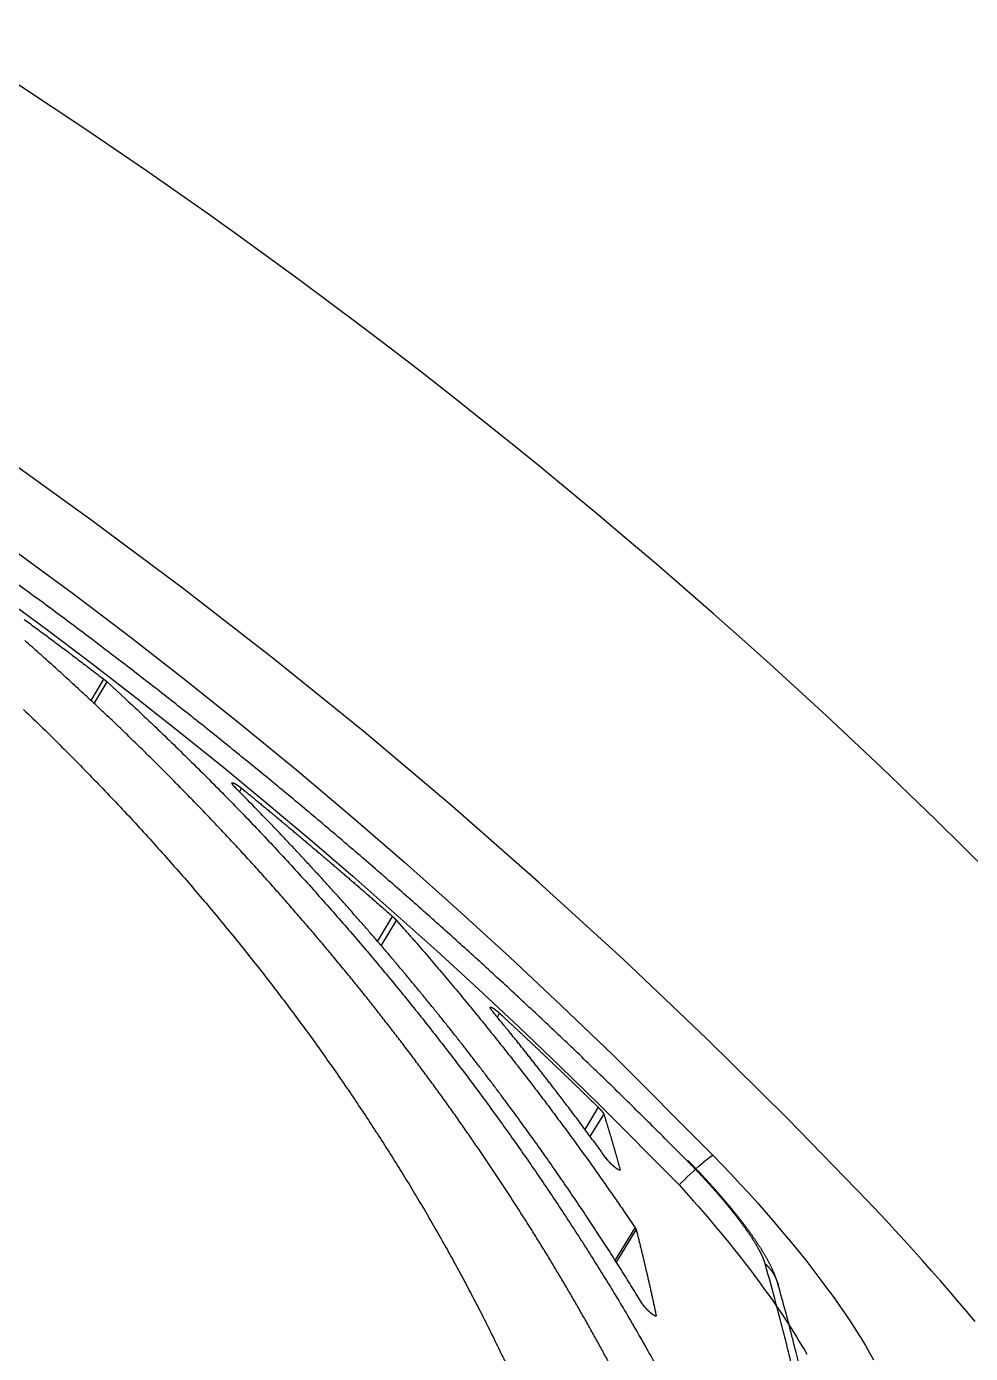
# Model space of a CAD drawing. Extents: x 403 to 503, y 484 to 637.
# Drawn here: x 426.76 to 430.47, y 518.33 to 523.55 of the extents above; entities that cross this region are included whole.
import ezdxf

# ---------------------------------------------------------------- set-up
doc = ezdxf.new("R2010")
doc.units = 0
doc.header["$MEASUREMENT"] = 0
for name, color, linetype in [('1', 4, 'Continuous'), ('204', 7, 'Continuous'), ('SPA', 2, 'Continuous')]:
    doc.layers.add(name, color=color, linetype=linetype)

# ---------------------------------------------------------------- blocks, each defined once
blk = doc.blocks.new('69')
at = {"layer": '204', "color": 4, "linetype": 'Continuous'}
for p, q in [((3.723, 1.3747), (3.7731, 1.4588)), ((3.7353, 1.3632), (3.7866, 1.4476)), ((4.3073, 1.0157), (4.3155, 1.0294)), ((4.8511, 0.4264), (4.9098, 0.5247)), ((4.8654, 0.4098), (4.9259, 0.5089)), ((5.3223, 0.1286), (5.3312, 0.1435)), ((5.7193, -0.2261), (5.6671, -0.3133)), ((5.6879, -0.3414), (5.7418, -0.2543)), ((5.8036, -0.4739), (5.8055, -0.4709)), ((5.7865, -0.8292), (5.8651, -0.7012)), ((5.7906, -0.8356), (5.869, -0.7087)), ((5.9457, -1.0486), (5.9473, -1.046))]:
    blk.add_line(p, q, dxfattribs=at)
for points in [[(6.07, -0.4377), (6.0055, -0.3728, 0.001052), (5.9408, -0.3081, 0.001052), (5.8758, -0.2437, 0.001052), (5.8106, -0.1795, 0.001052), (5.7451, -0.1157, 0.001052), (5.6792, -0.0521, 0.001052), (5.6132, 0.0112, 0.001052), (5.5468, 0.0743, 0.001052), (5.4802, 0.1371, 0.001052), (5.4133, 0.1996, 0.001052), (5.3461, 0.2618, 0.001052), (5.2786, 0.3237, 0.001052), (5.2109, 0.3854, 0.001052), (5.143, 0.4468, 0.001053), (5.0747, 0.5079, 0.001053), (5.0062, 0.5687, 0.001053), (4.9375, 0.6292, 0.001053), (4.8684, 0.6894, 0.001054), (4.7991, 0.7494, 0.001054), (4.7296, 0.809, 0.001054), (4.6598, 0.8684, 0.001055), (4.5898, 0.9275, 0.001055), (4.5194, 0.9863, 0.001055), (4.4489, 1.0447, 0.001056), (4.3781, 1.1029, 0.001056), (4.307, 1.1608, 0.001057), (4.2357, 1.2184, 0.001057), (4.1641, 1.2757, 0.001058), (4.0923, 1.3327, 0.001059), (4.0203, 1.3894, 0.001059), (3.948, 1.4457, 0.001059), (3.8754, 1.5018, 0.001059), (3.8026, 1.5576, 0.001059), (3.7296, 1.6131, 0.001059), (3.6563, 1.6682, 0.001059), (3.5828, 1.723, 0.001058), (3.5091, 1.7776, 0.001058), (3.4351, 1.8318, 0.001058)], [(3.4572, 1.3392, -0.002696), (3.5339, 1.2653, -0.002661), (3.6086, 1.1917, -0.002636), (3.6812, 1.1187, -0.002594), (3.7518, 1.0462, -0.002586), (3.8207, 0.9741, -0.002545), (3.888, 0.9021, -0.002526), (3.9541, 0.8299, -0.002521), (4.0189, 0.7577, -0.002517), (4.0827, 0.6852, -0.002515), (4.1451, 0.6127, -0.002519), (4.2064, 0.5401, -0.002513), (4.2665, 0.4675, -0.002514), (4.3255, 0.3947, -0.002511), (4.3832, 0.322, -0.002514), (4.4398, 0.2492, -0.002511), (4.4951, 0.1765, -0.002514), (4.5494, 0.1037, -0.002512), (4.6024, 0.031, -0.002517), (4.6543, -0.0417, -0.002516), (4.7051, -0.1142, -0.002521), (4.7547, -0.1867, -0.002521), (4.8031, -0.2591, -0.002528), (4.8504, -0.3314, -0.002529), (4.8966, -0.4035, -0.002537), (4.9417, -0.4754, -0.002539), (4.9856, -0.5472, -0.002549), (5.0284, -0.6188, -0.002553), (5.0701, -0.6902, -0.002564), (5.1106, -0.7613, -0.002569), (5.1501, -0.8322, -0.002583), (5.1884, -0.9028, -0.00259), (5.2257, -0.9732, -0.002605), (5.2619, -1.0432, -0.002614), (5.2969, -1.1129, -0.002632), (5.3309, -1.1823, -0.002645), (5.3638, -1.2514, -0.002664)], [(5.7607, -1.2302, 0.001498), (5.7357, -1.1839, 0.001496), (5.7102, -1.1375, 0.001492), (5.6843, -1.0911, 0.00149), (5.658, -1.0446, 0.001486), (5.6313, -0.998, 0.001485), (5.6042, -0.9513, 0.001481), (5.5766, -0.9045, 0.00148), (5.5487, -0.8577, 0.001477), (5.5203, -0.8108, 0.001476), (5.4915, -0.7639, 0.001473), (5.4624, -0.7169, 0.001472), (5.4327, -0.6699, 0.001469), (5.4027, -0.6228, 0.001469), (5.3722, -0.5757, 0.001466), (5.3414, -0.5285, 0.001466), (5.3101, -0.4813, 0.001463), (5.2783, -0.434, 0.001463), (5.2462, -0.3868, 0.001461), (5.2136, -0.3395, 0.001461), (5.1806, -0.2921, 0.001459), (5.1472, -0.2448, 0.00146), (5.1133, -0.1974, 0.001458), (5.079, -0.1501, 0.001458), (5.0443, -0.1027, 0.001457), (5.0091, -0.0553, 0.001458), (4.9735, -0.0079, 0.001456), (4.9375, 0.0395, 0.001456), (4.9011, 0.0868, 0.001456), (4.8642, 0.1342, 0.001457), (4.8268, 0.1816, 0.001455), (4.7891, 0.2289, 0.001453), (4.7509, 0.2762, 0.001457), (4.7121, 0.3236, 0.001459), (4.6727, 0.3712, 0.001457), (4.6327, 0.4191, 0.001471), (4.592, 0.4671, 0.001478), (4.5506, 0.5154, 0.001488), (4.5085, 0.5639, 0.001494), (4.4658, 0.6125, 0.001505), (4.4224, 0.6613, 0.00151), (4.3783, 0.7103, 0.001521), (4.3335, 0.7595, 0.001526), (4.288, 0.8088, 0.001537), (4.2418, 0.8582, 0.001542), (4.1949, 0.9078, 0.001552), (4.1473, 0.9575, 0.001557), (4.099, 1.0073, 0.001567), (4.0499, 1.0572, 0.001572), (4.0001, 1.1073, 0.001583), (3.9496, 1.1574, 0.001588), (3.8984, 1.2076, 0.001599), (3.8465, 1.2578, 0.001605), (3.7938, 1.3081, 0.001616), (3.7404, 1.3585, 0.001614), (3.6862, 1.4088, 0.001612), (3.6314, 1.4592, 0.001632), (3.5757, 1.5096, 0.001677), (3.5192, 1.5601, 0.001629), (3.4622, 1.6104, 0.00152)], [(3.4604, 1.6938, -0.000322), (3.4829, 1.6772, -0.000325), (3.5054, 1.6606, -0.000332), (3.5278, 1.6439, -0.000322), (3.5502, 1.6273, -0.000301), (3.5724, 1.6107, -0.000332), (3.595, 1.5938, -0.000396), (3.618, 1.5765, -0.0003), (3.6396, 1.5603, -0.000103), (3.6592, 1.5455, -0.000424), (3.6842, 1.5266, -0.000729), (3.7227, 1.4973, -0.000356), (3.7731, 1.4588, -0.000189)], [(3.7731, 1.4588), (3.7735, 1.4586, -0.000495), (3.7738, 1.4583, -0.000496), (3.7742, 1.458, -0.000497), (3.7746, 1.4577, -0.000497), (3.7749, 1.4575, -0.000497), (3.7753, 1.4572, -0.000497), (3.7756, 1.4569, -0.000498), (3.776, 1.4566, -0.000499), (3.7763, 1.4563, -0.000499), (3.7767, 1.456, -0.0005), (3.7771, 1.4558, -0.000502), (3.7774, 1.4555, -0.000503), (3.7778, 1.4552, -0.000504), (3.7781, 1.4549, -0.000506), (3.7785, 1.4546, -0.000507), (3.7788, 1.4544, -0.000509), (3.7791, 1.4541, -0.000511), (3.7795, 1.4538, -0.000513), (3.7798, 1.4535, -0.000516), (3.7802, 1.4532, -0.000518), (3.7805, 1.4529, -0.000521), (3.7808, 1.4527, -0.000524), (3.7812, 1.4524, -0.000527), (3.7815, 1.4521, -0.000531), (3.7818, 1.4518, -0.000533), (3.7822, 1.4515, -0.000533), (3.7825, 1.4513, -0.000542), (3.7828, 1.451, -0.000557), (3.7831, 1.4507, -0.000545), (3.7835, 1.4504, -0.000513), (3.7838, 1.4501, -0.000571), (3.7841, 1.4499, -0.000687), (3.7844, 1.4496, -0.000527), (3.7847, 1.4493, -0.000181), (3.785, 1.4491, -0.000751), (3.7854, 1.4488, -0.001318), (3.7859, 1.4483, -0.000656), (3.7866, 1.4477, -0.00035)], [(3.7866, 1.4477), (3.8601, 1.3799, -0.002039), (3.9327, 1.3119, -0.002072), (4.0043, 1.2437, -0.002084), (4.0749, 1.1753, -0.002071), (4.1446, 1.1067, -0.002068), (4.2133, 1.0379, -0.002067), (4.2811, 0.9688, -0.002068), (4.348, 0.8997, -0.002064), (4.4138, 0.8303, -0.002064), (4.4788, 0.7608, -0.002061), (4.5428, 0.6911, -0.002061), (4.6059, 0.6213, -0.002058), (4.668, 0.5514, -0.002059), (4.7293, 0.4814, -0.002056), (4.7895, 0.4113, -0.002057), (4.8489, 0.3411, -0.002054), (4.9073, 0.2708, -0.002055), (4.9649, 0.2004, -0.002053), (5.0215, 0.13, -0.002055), (5.0772, 0.0596, -0.002053), (5.1319, -0.0109, -0.002054), (5.1858, -0.0815, -0.002052), (5.2387, -0.152, -0.002056), (5.2908, -0.2225, -0.002058), (5.342, -0.2931, -0.002056), (5.3922, -0.3636, -0.002043), (5.4416, -0.434, -0.002063), (5.4901, -0.5045, -0.002102), (5.5377, -0.575, -0.00205), (5.5843, -0.6452, -0.001922), (5.6298, -0.7149, -0.002113), (5.6751, -0.7856, -0.002505), (5.7203, -0.8579, -0.00193), (5.7623, -0.9256, -0.000709), (5.7998, -0.9869, -0.002686), (5.846, -1.0652, -0.004642), (5.9146, -1.1854, -0.002318), (6.003, -1.3426, -0.001248)], [(4.2885, 1.0347), (4.2879, 1.0353, -0.001613), (4.2873, 1.036, -0.001678), (4.2867, 1.0366, -0.001743), (4.2862, 1.0372, -0.001807), (4.2856, 1.0378, -0.001882), (4.2851, 1.0384, -0.001962), (4.2846, 1.0389, -0.002054), (4.284, 1.0395, -0.002151), (4.2836, 1.0401, -0.002263), (4.2831, 1.0406, -0.002382), (4.2826, 1.0411, -0.00252), (4.2822, 1.0417, -0.002669), (4.2818, 1.0422, -0.00284), (4.2814, 1.0427, -0.003026), (4.281, 1.0432, -0.003243), (4.2807, 1.0437, -0.00348), (4.2803, 1.0441, -0.003757), (4.28, 1.0446, -0.00406), (4.2797, 1.045, -0.004424), (4.2794, 1.0455, -0.00483), (4.2792, 1.0459, -0.0053), (4.2789, 1.0463, -0.005839), (4.2787, 1.0467, -0.006489), (4.2785, 1.0471, -0.007198), (4.2784, 1.0474, -0.00808), (4.2782, 1.0478, -0.009067), (4.2781, 1.0481, -0.010292), (4.278, 1.0484, -0.011698), (4.2779, 1.0487, -0.013452), (4.2778, 1.049, -0.015458), (4.2778, 1.0492, -0.017945), (4.2778, 1.0495, -0.020749), (4.2778, 1.0497, -0.024094), (4.2778, 1.0499, -0.027626), (4.2778, 1.0501, -0.031386), (4.2779, 1.0503, -0.034679), (4.278, 1.0505, -0.037153), (4.2781, 1.0506, -0.03812), (4.2782, 1.0507, -0.037428), (4.2784, 1.0508, -0.035324), (4.2786, 1.0509, -0.031884), (4.2788, 1.051, -0.028217), (4.279, 1.0511, -0.024535), (4.2792, 1.0511, -0.021186), (4.2795, 1.0511, -0.018181), (4.2798, 1.0511, -0.015728), (4.2801, 1.0511, -0.013588), (4.2804, 1.0511, -0.011857), (4.2808, 1.051, -0.010362), (4.2811, 1.0509, -0.009155), (4.2815, 1.0509, -0.008105), (4.2819, 1.0508, -0.00725), (4.2823, 1.0506, -0.006497), (4.2827, 1.0505, -0.005878), (4.2832, 1.0503, -0.005327), (4.2837, 1.0502, -0.00487), (4.2842, 1.05, -0.004457), (4.2847, 1.0498, -0.004112), (4.2852, 1.0496, -0.003797), (4.2857, 1.0493, -0.003531), (4.2863, 1.0491, -0.003286), (4.2868, 1.0488, -0.003078), (4.2874, 1.0485, -0.002884), (4.288, 1.0482, -0.002719), (4.2886, 1.0479, -0.002564), (4.2893, 1.0476, -0.002432), (4.2899, 1.0472, -0.002306), (4.2906, 1.0469, -0.002197), (4.2913, 1.0465, -0.002096), (4.2919, 1.0461, -0.002011), (4.2927, 1.0457, -0.001917), (4.2934, 1.0452, -0.001838), (4.2941, 1.0448, -0.00177), (4.2948, 1.0444, -0.0017), (4.2956, 1.0439, -0.001636), (4.2963, 1.0434, -0.001581), (4.2971, 1.0429, -0.00153), (4.2978, 1.0424, -0.001483), (4.2986, 1.0419, -0.001439), (4.2994, 1.0414, -0.0014), (4.3001, 1.0409, -0.001364), (4.3009, 1.0404, -0.001331), (4.3017, 1.0398, -0.001302), (4.3025, 1.0393, -0.001277), (4.3033, 1.0387, -0.001249), (4.3041, 1.0381, -0.00122), (4.3049, 1.0376, -0.001211), (4.3057, 1.037, -0.001218), (4.3065, 1.0364, -0.001167), (4.3074, 1.0358, -0.001078), (4.3082, 1.0352, -0.001178), (4.309, 1.0345, -0.001393), (4.3098, 1.0339, -0.001047), (4.3106, 1.0333, -0.000353), (4.3113, 1.0327, -0.001472), (4.3122, 1.032, -0.002523), (4.3137, 1.0309, -0.001226), (4.3155, 1.0294, -0.000646)], [(5.8914, -0.9976), (5.8724, -0.9665, 0.000919), (5.8531, -0.9353, 0.000902), (5.8336, -0.9039, 0.000897), (5.8139, -0.8724, 0.000906), (5.7939, -0.8408, 0.00091), (5.7737, -0.8091, 0.000912), (5.7532, -0.7773, 0.000913), (5.7325, -0.7454, 0.000917), (5.7116, -0.7133, 0.000919), (5.6904, -0.6812, 0.000922), (5.669, -0.6489, 0.000923), (5.6474, -0.6165, 0.000927), (5.6255, -0.5841, 0.000928), (5.6033, -0.5515, 0.000932), (5.5809, -0.5188, 0.000933), (5.5583, -0.486, 0.000936), (5.5354, -0.4532, 0.000937), (5.5123, -0.4202, 0.000941), (5.4889, -0.3872, 0.000942), (5.4652, -0.354, 0.000945), (5.4413, -0.3208, 0.000946), (5.4171, -0.2874, 0.000949), (5.3927, -0.254, 0.00095), (5.368, -0.2205, 0.000953), (5.3431, -0.1869, 0.000954), (5.3179, -0.1532, 0.000957), (5.2924, -0.1195, 0.000958), (5.2667, -0.0857, 0.000961), (5.2407, -0.0517, 0.000962), (5.2144, -0.0178, 0.000965), (5.1878, 0.0163, 0.000966), (5.161, 0.0504, 0.000969), (5.1339, 0.0847, 0.000969), (5.1066, 0.1189, 0.000972), (5.0789, 0.1533, 0.000973), (5.051, 0.1877, 0.000975), (5.0228, 0.2222, 0.000977), (4.9943, 0.2568, 0.000983), (4.9655, 0.2914, 0.000985), (4.9364, 0.3262, 0.00099), (4.907, 0.361, 0.000992), (4.8773, 0.3959, 0.000996), (4.8473, 0.4308, 0.000999), (4.817, 0.4659, 0.001005), (4.7863, 0.501, 0.001004), (4.7554, 0.5362, 0.001002), (4.7242, 0.5714, 0.001013), (4.6926, 0.6067, 0.001039), (4.6606, 0.6422, 0.001009), (4.6285, 0.6775, 0.000942), (4.5962, 0.7127, 0.001049), (4.5631, 0.7486, 0.001264), (4.5288, 0.7853, 0.000948), (4.4964, 0.8198, 0.000301), (4.467, 0.8511, 0.001365), (4.4285, 0.8913, 0.00236), (4.3681, 0.9534, 0.001137), (4.2885, 1.0347, 0.000594)], [(4.3155, 1.0294), (4.3306, 1.017, -0.000226), (4.3457, 1.0047, -0.000226), (4.3607, 0.9923, -0.000226), (4.3758, 0.9799, -0.000226), (4.3908, 0.9675, -0.000226), (4.4058, 0.955, -0.000226), (4.4209, 0.9426, -0.000226), (4.4359, 0.9302, -0.000226), (4.4509, 0.9177, -0.000226), (4.4658, 0.9052, -0.000226), (4.4808, 0.8927, -0.000226), (4.4958, 0.8802, -0.000226), (4.5107, 0.8677, -0.000226), (4.5256, 0.8552, -0.000226), (4.5406, 0.8426, -0.000226), (4.5555, 0.8301, -0.000226), (4.5704, 0.8175, -0.000226), (4.5853, 0.8049, -0.000226), (4.6001, 0.7923, -0.000226), (4.615, 0.7797, -0.000226), (4.6299, 0.7671, -0.000226), (4.6447, 0.7544, -0.000226), (4.6595, 0.7418, -0.000226), (4.6743, 0.7291, -0.000227), (4.6891, 0.7165, -0.000226), (4.7039, 0.7038, -0.000225), (4.7187, 0.6911, -0.000226), (4.7335, 0.6783, -0.000231), (4.7483, 0.6656, -0.000224), (4.763, 0.6529, -0.00021), (4.7776, 0.6402, -0.000231), (4.7925, 0.6273, -0.000276), (4.8076, 0.6142, -0.000209), (4.8219, 0.6018, -0.000072), (4.8347, 0.5906, -0.000295), (4.8512, 0.5761, -0.000508), (4.8766, 0.5539, -0.000248), (4.9098, 0.5247, -0.000132)], [(4.9098, 0.5247), (4.9103, 0.5243, -0.000656), (4.9107, 0.5239, -0.00066), (4.9112, 0.5235, -0.000662), (4.9116, 0.5231, -0.000662), (4.9121, 0.5227, -0.000663), (4.9125, 0.5223, -0.000665), (4.913, 0.5219, -0.000668), (4.9134, 0.5215, -0.00067), (4.9139, 0.5211, -0.000673), (4.9143, 0.5206, -0.000676), (4.9147, 0.5202, -0.000679), (4.9152, 0.5198, -0.000683), (4.9156, 0.5194, -0.000687), (4.916, 0.519, -0.000692), (4.9165, 0.5186, -0.000697), (4.9169, 0.5182, -0.000702), (4.9173, 0.5178, -0.000708), (4.9177, 0.5174, -0.000714), (4.9181, 0.517, -0.000721), (4.9185, 0.5166, -0.000728), (4.9189, 0.5162, -0.000736), (4.9193, 0.5158, -0.000744), (4.9197, 0.5154, -0.000753), (4.9201, 0.515, -0.000763), (4.9205, 0.5146, -0.000771), (4.9209, 0.5142, -0.000777), (4.9213, 0.5138, -0.000794), (4.9217, 0.5134, -0.000822), (4.9221, 0.5131, -0.000811), (4.9224, 0.5127, -0.000768), (4.9228, 0.5123, -0.000862), (4.9232, 0.5119, -0.001048), (4.9235, 0.5115, -0.00081), (4.9239, 0.5111, -0.000278), (4.9242, 0.5108, -0.00117), (4.9246, 0.5104, -0.002092), (4.9252, 0.5097, -0.001056), (4.9259, 0.5089, -0.000567)], [(4.9259, 0.5089), (4.9535, 0.4776, -0.000838), (4.9809, 0.4464, -0.000849), (5.0081, 0.4152, -0.000852), (5.035, 0.384, -0.000847), (5.0617, 0.3529, -0.000845), (5.0882, 0.3219, -0.000844), (5.1145, 0.2908, -0.000844), (5.1405, 0.2599, -0.000841), (5.1664, 0.2289, -0.000841), (5.192, 0.1981, -0.000838), (5.2174, 0.1672, -0.000838), (5.2426, 0.1364, -0.000835), (5.2676, 0.1057, -0.000835), (5.2924, 0.075, -0.000832), (5.3169, 0.0444, -0.000831), (5.3413, 0.0138, -0.000829), (5.3654, -0.0167, -0.000828), (5.3893, -0.0472, -0.000826), (5.413, -0.0776, -0.000825), (5.4366, -0.1079, -0.000822), (5.4599, -0.1382, -0.000821), (5.483, -0.1684, -0.000818), (5.5059, -0.1986, -0.000817), (5.5286, -0.2287, -0.000816), (5.5511, -0.2588, -0.000813), (5.5734, -0.2887, -0.000806), (5.5955, -0.3186, -0.000811), (5.6174, -0.3485, -0.000824), (5.6391, -0.3784, -0.0008), (5.6606, -0.408, -0.000748), (5.6818, -0.4374, -0.000819), (5.703, -0.4672, -0.000966), (5.7246, -0.4977, -0.000741), (5.7447, -0.5262, -0.000272), (5.7628, -0.5519, -0.001025), (5.7856, -0.5848, -0.001754), (5.8202, -0.6353, -0.000869), (5.8651, -0.7012, -0.000466)], [(5.3011, 0.1544), (5.3006, 0.155, -0.001859), (5.3001, 0.1556, -0.001947), (5.2996, 0.1562, -0.002042), (5.2992, 0.1568, -0.002139), (5.2988, 0.1573, -0.002253), (5.2983, 0.1579, -0.002374), (5.2979, 0.1584, -0.002513), (5.2976, 0.1589, -0.002663), (5.2972, 0.1595, -0.002836), (5.2969, 0.16, -0.003023), (5.2965, 0.1605, -0.00324), (5.2962, 0.1609, -0.003477), (5.2959, 0.1614, -0.003755), (5.2957, 0.1619, -0.00406), (5.2954, 0.1623, -0.00442), (5.2952, 0.1627, -0.00482), (5.2949, 0.1631, -0.005295), (5.2947, 0.1635, -0.005826), (5.2946, 0.1639, -0.006472), (5.2944, 0.1643, -0.007206), (5.2943, 0.1647, -0.008078), (5.2941, 0.165, -0.009094), (5.294, 0.1653, -0.010339), (5.294, 0.1656, -0.011726), (5.2939, 0.1659, -0.013469), (5.2938, 0.1662, -0.015434), (5.2938, 0.1664, -0.017861), (5.2938, 0.1667, -0.020584), (5.2938, 0.1669, -0.023819), (5.2939, 0.1671, -0.0272), (5.2939, 0.1673, -0.030787), (5.294, 0.1675, -0.033907), (5.2941, 0.1676, -0.03628), (5.2942, 0.1677, -0.037246), (5.2944, 0.1679, -0.036644), (5.2945, 0.168, -0.034674), (5.2947, 0.168, -0.031576), (5.2949, 0.1681, -0.02815), (5.2951, 0.1681, -0.024616), (5.2953, 0.1682, -0.021498), (5.2956, 0.1682, -0.018361), (5.2959, 0.1682, -0.015737), (5.2961, 0.1681, -0.013635), (5.2965, 0.1681, -0.011928), (5.2968, 0.168, -0.010453), (5.2971, 0.1679, -0.009254), (5.2975, 0.1679, -0.008208), (5.2978, 0.1677, -0.007344), (5.2982, 0.1676, -0.006586), (5.2986, 0.1675, -0.005956), (5.299, 0.1673, -0.005397), (5.2995, 0.1671, -0.004928), (5.2999, 0.1669, -0.004507), (5.3004, 0.1667, -0.004151), (5.3008, 0.1665, -0.003829), (5.3013, 0.1662, -0.003553), (5.3018, 0.166, -0.003302), (5.3023, 0.1657, -0.003085), (5.3029, 0.1654, -0.002887), (5.3034, 0.1651, -0.002714), (5.3039, 0.1648, -0.002555), (5.3045, 0.1645, -0.002416), (5.3051, 0.1641, -0.002287), (5.3057, 0.1638, -0.002174), (5.3062, 0.1634, -0.002068), (5.3068, 0.163, -0.001975), (5.3075, 0.1626, -0.001888), (5.3081, 0.1622, -0.001811), (5.3087, 0.1618, -0.001738), (5.3094, 0.1613, -0.001675), (5.31, 0.1609, -0.001614), (5.3107, 0.1604, -0.001561), (5.3113, 0.1599, -0.001509), (5.312, 0.1595, -0.001465), (5.3127, 0.159, -0.001422), (5.3134, 0.1584, -0.001385), (5.3141, 0.1579, -0.001348), (5.3148, 0.1574, -0.001317), (5.3155, 0.1568, -0.001286), (5.3162, 0.1563, -0.001261), (5.317, 0.1557, -0.001235), (5.3177, 0.1552, -0.001212), (5.3184, 0.1546, -0.001192), (5.3192, 0.154, -0.001178), (5.3199, 0.1534, -0.001158), (5.3207, 0.1527, -0.001142), (5.3214, 0.1521, -0.001143), (5.3222, 0.1515, -0.001151), (5.3229, 0.1509, -0.001106), (5.3237, 0.1502, -0.001025), (5.3244, 0.1496, -0.001125), (5.3252, 0.1489, -0.001334), (5.326, 0.1482, -0.001006), (5.3267, 0.1476, -0.00034), (5.3274, 0.147, -0.001419), (5.3282, 0.1463, -0.002446), (5.3295, 0.1451, -0.001194), (5.3312, 0.1435, -0.000631)], [(5.751, -0.4276), (5.7406, -0.4133, 0.000379), (5.7302, -0.399, 0.000377), (5.7198, -0.3847, 0.000376), (5.7093, -0.3704, 0.000377), (5.6987, -0.356, 0.000378), (5.6881, -0.3417, 0.000378), (5.6775, -0.3273, 0.000378), (5.6668, -0.3129, 0.000379), (5.6561, -0.2985, 0.000379), (5.6453, -0.2841, 0.00038), (5.6345, -0.2697, 0.00038), (5.6237, -0.2552, 0.000381), (5.6128, -0.2407, 0.000381), (5.6018, -0.2263, 0.000382), (5.5908, -0.2118, 0.000382), (5.5798, -0.1973, 0.000383), (5.5687, -0.1828, 0.000383), (5.5576, -0.1682, 0.000383), (5.5464, -0.1537, 0.000384), (5.5352, -0.1392, 0.000384), (5.5239, -0.1246, 0.000385), (5.5126, -0.11, 0.000385), (5.5012, -0.0954, 0.000385), (5.4898, -0.0808, 0.000387), (5.4784, -0.0662, 0.000386), (5.4669, -0.0516, 0.000384), (5.4554, -0.0369, 0.000388), (5.4438, -0.0223, 0.000396), (5.4321, -0.0076, 0.000385), (5.4205, 0.0071, 0.000359), (5.4088, 0.0216, 0.000398), (5.397, 0.0364, 0.000476), (5.3847, 0.0516, 0.00036), (5.3733, 0.0659, 0.00012), (5.3629, 0.0788, 0.000512), (5.3494, 0.0953, 0.000882), (5.3285, 0.1209, 0.000429), (5.3011, 0.1544, 0.000226)], [(5.3312, 0.1435), (5.341, 0.1344, -0.000165), (5.3508, 0.1253, -0.000165), (5.3607, 0.1162, -0.000165), (5.3705, 0.107, -0.000165), (5.3803, 0.0979, -0.000165), (5.3901, 0.0887, -0.000165), (5.3999, 0.0796, -0.000165), (5.4096, 0.0704, -0.000165), (5.4194, 0.0612, -0.000165), (5.4292, 0.052, -0.000165), (5.4389, 0.0429, -0.000165), (5.4487, 0.0337, -0.000165), (5.4585, 0.0245, -0.000165), (5.4682, 0.0153, -0.000165), (5.4779, 0.0061, -0.000165), (5.4877, -0.0031, -0.000165), (5.4974, -0.0124, -0.000165), (5.5071, -0.0216, -0.000165), (5.5168, -0.0308, -0.000165), (5.5265, -0.0401, -0.000165), (5.5362, -0.0493, -0.000165), (5.5459, -0.0586, -0.000165), (5.5556, -0.0678, -0.000165), (5.5653, -0.0771, -0.000165), (5.575, -0.0864, -0.000165), (5.5846, -0.0956, -0.000164), (5.5943, -0.1049, -0.000165), (5.6039, -0.1142, -0.000168), (5.6136, -0.1235, -0.000163), (5.6232, -0.1328, -0.000153), (5.6328, -0.142, -0.000168), (5.6425, -0.1514, -0.000201), (5.6524, -0.161, -0.000152), (5.6617, -0.1701, -0.000052), (5.6701, -0.1782, -0.000215), (5.6809, -0.1887, -0.000369), (5.6975, -0.2049, -0.000181), (5.7193, -0.2261, -0.000096)], [(5.7193, -0.2261), (5.7199, -0.2267, -0.000832), (5.7204, -0.2273, -0.000838), (5.721, -0.2278, -0.000843), (5.7216, -0.2284, -0.000846), (5.7221, -0.229, -0.000852), (5.7227, -0.2295, -0.000858), (5.7232, -0.2301, -0.000865), (5.7238, -0.2306, -0.000872), (5.7243, -0.2312, -0.000881), (5.7249, -0.2318, -0.00089), (5.7254, -0.2323, -0.000901), (5.7259, -0.2329, -0.000912), (5.7264, -0.2335, -0.000924), (5.7269, -0.234, -0.000937), (5.7275, -0.2346, -0.000952), (5.728, -0.2351, -0.000967), (5.7285, -0.2357, -0.000984), (5.729, -0.2362, -0.001002), (5.7294, -0.2368, -0.001022), (5.7299, -0.2373, -0.001042), (5.7304, -0.2378, -0.001065), (5.7309, -0.2384, -0.001089), (5.7313, -0.2389, -0.001114), (5.7318, -0.2394, -0.001142), (5.7322, -0.24, -0.001171), (5.7327, -0.2405, -0.001202), (5.7331, -0.241, -0.001236), (5.7335, -0.2415, -0.001273), (5.7339, -0.242, -0.001309), (5.7343, -0.2425, -0.001348), (5.7347, -0.243, -0.001393), (5.7351, -0.2435, -0.001434), (5.7355, -0.244, -0.001482), (5.7359, -0.2445, -0.001532), (5.7362, -0.245, -0.001588), (5.7366, -0.2454, -0.001646), (5.7369, -0.2459, -0.001711), (5.7372, -0.2464, -0.001778), (5.7376, -0.2468, -0.001854), (5.7379, -0.2472, -0.001934), (5.7382, -0.2477, -0.002023), (5.7385, -0.2481, -0.002115), (5.7387, -0.2485, -0.002223), (5.739, -0.2489, -0.002339), (5.7393, -0.2493, -0.00246), (5.7395, -0.2497, -0.002578), (5.7397, -0.2501, -0.002753), (5.74, -0.2505, -0.002977), (5.7402, -0.2509, -0.00308), (5.7404, -0.2512, -0.00305), (5.7406, -0.2516, -0.003592), (5.7407, -0.2519, -0.004629), (5.7409, -0.2522, -0.003808), (5.7411, -0.2526, -0.001341), (5.7412, -0.2528, -0.005881), (5.7414, -0.2532, -0.011863), (5.7415, -0.2537, -0.006691), (5.7418, -0.2543, -0.003786)], [(5.7418, -0.2543), (5.7435, -0.2598, -0.00018), (5.7452, -0.2653, -0.00018), (5.7468, -0.2707, -0.00018), (5.7485, -0.2762, -0.00018), (5.7502, -0.2817, -0.00018), (5.7519, -0.2871, -0.000181), (5.7535, -0.2926, -0.000181), (5.7552, -0.298, -0.000181), (5.7568, -0.3035, -0.000181), (5.7585, -0.3089, -0.000181), (5.7601, -0.3144, -0.000181), (5.7618, -0.3198, -0.000181), (5.7634, -0.3253, -0.000182), (5.765, -0.3307, -0.000182), (5.7666, -0.3361, -0.000182), (5.7683, -0.3416, -0.000182), (5.7699, -0.347, -0.000182), (5.7715, -0.3524, -0.000182), (5.7731, -0.3578, -0.000183), (5.7747, -0.3633, -0.000183), (5.7763, -0.3687, -0.000183), (5.7778, -0.3741, -0.000183), (5.7794, -0.3795, -0.000183), (5.781, -0.3849, -0.000184), (5.7826, -0.3903, -0.000183), (5.7841, -0.3957, -0.000182), (5.7857, -0.4011, -0.000184), (5.7872, -0.4065, -0.000188), (5.7888, -0.4119, -0.000183), (5.7903, -0.4173, -0.000171), (5.7919, -0.4226, -0.000189), (5.7934, -0.428, -0.000225), (5.795, -0.4336, -0.000171), (5.7964, -0.4388, -0.000059), (5.7978, -0.4435, -0.000242), (5.7995, -0.4495, -0.000416), (5.8021, -0.4588, -0.000204), (5.8055, -0.471, -0.000108)], [(5.8055, -0.471), (5.8055, -0.4713, -0.011692), (5.8056, -0.4716, -0.013515), (5.8057, -0.4719, -0.015736), (5.8057, -0.4722, -0.018224), (5.8057, -0.4724, -0.021324), (5.8057, -0.4727, -0.024769), (5.8056, -0.4729, -0.028742), (5.8055, -0.4731, -0.032647), (5.8054, -0.4733, -0.036315), (5.8053, -0.4734, -0.038796), (5.8052, -0.4735, -0.039677), (5.8051, -0.4737, -0.038662), (5.8049, -0.4738, -0.035941), (5.8047, -0.4738, -0.03236), (5.8045, -0.4739, -0.028278), (5.8042, -0.4739, -0.024505), (5.804, -0.4739, -0.020946), (5.8037, -0.4739, -0.018008), (5.8034, -0.4739, -0.015442), (5.8031, -0.4738, -0.013402), (5.8027, -0.4737, -0.011572), (5.8024, -0.4736, -0.010145), (5.802, -0.4735, -0.008914), (5.8016, -0.4734, -0.007882), (5.8012, -0.4732, -0.006997), (5.8007, -0.473, -0.006279), (5.8003, -0.4728, -0.005648), (5.7998, -0.4726, -0.005125), (5.7993, -0.4723, -0.004661), (5.7988, -0.4721, -0.004274), (5.7983, -0.4718, -0.003925), (5.7977, -0.4715, -0.003631), (5.7972, -0.4712, -0.003364), (5.7966, -0.4708, -0.003138), (5.796, -0.4705, -0.002929), (5.7954, -0.4701, -0.00275), (5.7948, -0.4697, -0.002587), (5.7942, -0.4693, -0.002449), (5.7935, -0.4688, -0.002311), (5.7929, -0.4684, -0.002193), (5.7922, -0.4679, -0.002082), (5.7915, -0.4674, -0.00198), (5.7909, -0.4669, -0.001891), (5.7902, -0.4664, -0.001809), (5.7895, -0.4659, -0.001733), (5.7887, -0.4654, -0.001667), (5.788, -0.4648, -0.001605), (5.7873, -0.4643, -0.001549), (5.7866, -0.4637, -0.001497), (5.7858, -0.4631, -0.001451), (5.7851, -0.4625, -0.001408), (5.7843, -0.4619, -0.00137), (5.7836, -0.4612, -0.001335), (5.7828, -0.4606, -0.001303), (5.782, -0.46, -0.001274), (5.7813, -0.4593, -0.001248), (5.7805, -0.4586, -0.001225), (5.7797, -0.458, -0.001204), (5.7789, -0.4573, -0.001185), (5.7781, -0.4566, -0.001169), (5.7774, -0.4559, -0.001154), (5.7766, -0.4552, -0.001142), (5.7758, -0.4545, -0.001132), (5.775, -0.4537, -0.001124), (5.7742, -0.453, -0.001116), (5.7734, -0.4523, -0.001111), (5.7726, -0.4515, -0.001108), (5.7718, -0.4508, -0.001109), (5.771, -0.45, -0.001104), (5.7703, -0.4492, -0.001102), (5.7695, -0.4485, -0.001105), (5.7687, -0.4477, -0.001105), (5.7679, -0.447, -0.001109), (5.7672, -0.4462, -0.001114), (5.7664, -0.4454, -0.001121), (5.7657, -0.4447, -0.001129), (5.765, -0.4439, -0.00114), (5.7642, -0.4431, -0.001151), (5.7635, -0.4424, -0.001165), (5.7628, -0.4416, -0.001181), (5.7621, -0.4409, -0.001199), (5.7614, -0.4401, -0.001218), (5.7607, -0.4394, -0.001242), (5.7601, -0.4387, -0.001269), (5.7594, -0.4379, -0.001294), (5.7587, -0.4372, -0.001316), (5.7581, -0.4365, -0.001361), (5.7575, -0.4357, -0.001427), (5.7569, -0.435, -0.001428), (5.7563, -0.4343, -0.001371), (5.7557, -0.4336, -0.001563), (5.7551, -0.4329, -0.001941), (5.7545, -0.4322, -0.00153), (5.754, -0.4315, -0.00052), (5.7535, -0.4309, -0.002271), (5.7529, -0.4302, -0.004255), (5.7521, -0.4291, -0.002232), (5.751, -0.4276, -0.001218)], [(6.07, -0.4377), (6.0702, -0.4376, -0.003201), (6.0703, -0.4376, -0.003351), (6.0705, -0.4375, -0.003539), (6.0707, -0.4374, -0.00376), (6.0709, -0.4374, -0.004), (6.0711, -0.4373, -0.004247), (6.0713, -0.4373, -0.004526), (6.0714, -0.4372, -0.004823), (6.0716, -0.4372, -0.005155), (6.0718, -0.4372, -0.005509), (6.0719, -0.4371, -0.005903), (6.0721, -0.4371, -0.006321), (6.0722, -0.4371, -0.006797), (6.0724, -0.4371, -0.007313), (6.0725, -0.4371, -0.007856), (6.0727, -0.4371, -0.008394), (6.0728, -0.4371, -0.009129), (6.0729, -0.4371, -0.010039), (6.073, -0.4371, -0.010517), (6.0732, -0.4371, -0.010506), (6.0733, -0.4371, -0.012462), (6.0734, -0.4372, -0.016101), (6.0735, -0.4372, -0.013113), (6.0736, -0.4372, -0.004518), (6.0737, -0.4372, -0.019976), (6.0738, -0.4373, -0.038008), (6.0739, -0.4374, -0.019624), (6.0741, -0.4375, -0.010529)], [(6.3766, -0.8422), (6.376, -0.84, 0.004377), (6.3752, -0.8376, 0.004141), (6.3744, -0.8353, 0.003907), (6.3736, -0.8328, 0.003694), (6.3727, -0.8303, 0.003494), (6.3717, -0.8278, 0.003317), (6.3707, -0.8252, 0.003147), (6.3697, -0.8226, 0.002996), (6.3685, -0.8199, 0.002851), (6.3673, -0.8171, 0.002722), (6.3661, -0.8143, 0.002598), (6.3648, -0.8115, 0.002488), (6.3634, -0.8086, 0.00238), (6.362, -0.8057, 0.002285), (6.3605, -0.8027, 0.002192), (6.359, -0.7996, 0.002109), (6.3574, -0.7966, 0.002028), (6.3558, -0.7934, 0.001955), (6.3541, -0.7903, 0.001884), (6.3523, -0.787, 0.001821), (6.3505, -0.7838, 0.001758), (6.3487, -0.7805, 0.001702), (6.3467, -0.7771, 0.001648), (6.3448, -0.7737, 0.001599), (6.3427, -0.7703, 0.001548), (6.3407, -0.7668, 0.001499), (6.3385, -0.7633, 0.001451), (6.3364, -0.7597, 0.001407), (6.3341, -0.7561, 0.001364), (6.3318, -0.7525, 0.001325), (6.3295, -0.7488, 0.001287), (6.3271, -0.7451, 0.001253), (6.3247, -0.7413, 0.001219), (6.3222, -0.7375, 0.001188), (6.3196, -0.7337, 0.001158), (6.317, -0.7299, 0.00113), (6.3144, -0.726, 0.001103), (6.3117, -0.722, 0.001079), (6.309, -0.7181, 0.001054), (6.3062, -0.7141, 0.001032), (6.3034, -0.71, 0.00101), (6.3005, -0.706, 0.00099), (6.2976, -0.7019, 0.000971), (6.2946, -0.6977, 0.000953), (6.2916, -0.6936, 0.000935), (6.2885, -0.6894, 0.000919), (6.2854, -0.6852, 0.000903), (6.2823, -0.6809, 0.000888), (6.2791, -0.6767, 0.000874), (6.2758, -0.6724, 0.000861), (6.2725, -0.668, 0.000847), (6.2692, -0.6637, 0.000833), (6.2659, -0.6593, 0.000818), (6.2624, -0.6549, 0.000805), (6.259, -0.6505, 0.000792), (6.2555, -0.6461, 0.00078), (6.252, -0.6416, 0.000768), (6.2484, -0.6371, 0.000757), (6.2448, -0.6326, 0.000746), (6.2412, -0.6281, 0.000736), (6.2375, -0.6235, 0.000727), (6.2337, -0.6189, 0.000718), (6.23, -0.6143, 0.000709), (6.2262, -0.6097, 0.000701), (6.2224, -0.6051, 0.000694), (6.2185, -0.6005, 0.000687), (6.2146, -0.5958, 0.00068), (6.2107, -0.5911, 0.000674), (6.2067, -0.5865, 0.000667), (6.2027, -0.5818, 0.000662), (6.1987, -0.5771, 0.000656), (6.1946, -0.5723, 0.000652), (6.1905, -0.5676, 0.000647), (6.1864, -0.5628, 0.000643), (6.1822, -0.5581, 0.000638), (6.178, -0.5533, 0.000634), (6.1738, -0.5486, 0.000628), (6.1695, -0.5438, 0.000623), (6.1653, -0.539, 0.000617), (6.161, -0.5342, 0.000613), (6.1566, -0.5294, 0.000608), (6.1523, -0.5246, 0.000603), (6.1479, -0.5197, 0.0006), (6.1435, -0.5149, 0.000597), (6.139, -0.5101, 0.000592), (6.1346, -0.5053, 0.000585), (6.1301, -0.5004, 0.000588), (6.1256, -0.4956, 0.000597), (6.1211, -0.4908, 0.000577), (6.1165, -0.4859, 0.000537), (6.112, -0.4811, 0.000591), (6.1074, -0.4763, 0.000703), (6.1026, -0.4713, 0.000531), (6.0981, -0.4666, 0.000181), (6.094, -0.4624, 0.000749), (6.0888, -0.457, 0.001286), (6.0806, -0.4486, 0.000626), (6.07, -0.4377, 0.000331)], [(6.4281, -0.9259), (6.4268, -0.9215, 0.003232), (6.4255, -0.9171, 0.003365), (6.4241, -0.9127, 0.003342), (6.4227, -0.9084, 0.003125), (6.4212, -0.9042, 0.002999), (6.4197, -0.9, 0.002922), (6.4182, -0.8958, 0.002827), (6.4166, -0.8917, 0.002681), (6.415, -0.8876, 0.002568), (6.4133, -0.8835, 0.002458), (6.4116, -0.8794, 0.002385), (6.4099, -0.8754, 0.002331), (6.4081, -0.8714, 0.002275), (6.4063, -0.8673, 0.002203), (6.4045, -0.8634, 0.002136), (6.4026, -0.8594, 0.002059), (6.4007, -0.8554, 0.001988), (6.3987, -0.8514, 0.001906), (6.3968, -0.8474, 0.001849), (6.3947, -0.8435, 0.001806), (6.3927, -0.8395, 0.001766), (6.3906, -0.8355, 0.001723), (6.3884, -0.8316, 0.001681), (6.3863, -0.8276, 0.001635), (6.3841, -0.8236, 0.001591), (6.3818, -0.8196, 0.001544), (6.3796, -0.8156, 0.001498), (6.3772, -0.8116, 0.00145), (6.3749, -0.8076, 0.001404), (6.3725, -0.8035, 0.001355), (6.3701, -0.7995, 0.001308), (6.3676, -0.7954, 0.001257), (6.3651, -0.7914, 0.001221), (6.3626, -0.7873, 0.001196), (6.36, -0.7832, 0.001174), (6.3574, -0.779, 0.001154), (6.3547, -0.7749, 0.001134), (6.352, -0.7707, 0.001113), (6.3493, -0.7666, 0.001094), (6.3466, -0.7624, 0.001074), (6.3438, -0.7582, 0.001055), (6.3409, -0.7539, 0.001037), (6.3381, -0.7497, 0.001019), (6.3351, -0.7454, 0.001001), (6.3322, -0.7412, 0.000984), (6.3292, -0.7369, 0.000967), (6.3262, -0.7326, 0.00095), (6.3232, -0.7283, 0.000934), (6.3201, -0.7239, 0.000918), (6.3169, -0.7196, 0.000902), (6.3138, -0.7152, 0.000887), (6.3106, -0.7108, 0.000871), (6.3074, -0.7064, 0.000857), (6.3041, -0.702, 0.000842), (6.3008, -0.6975, 0.000828), (6.2975, -0.6931, 0.000814), (6.2941, -0.6886, 0.0008), (6.2907, -0.6841, 0.000787), (6.2872, -0.6796, 0.000774), (6.2838, -0.6751, 0.000761), (6.2803, -0.6706, 0.000748), (6.2767, -0.666, 0.000737), (6.2731, -0.6615, 0.000726), (6.2695, -0.6569, 0.000717), (6.2659, -0.6523, 0.000708), (6.2622, -0.6477, 0.0007), (6.2585, -0.6431, 0.000691), (6.2548, -0.6384, 0.000684), (6.251, -0.6338, 0.000676), (6.2472, -0.6291, 0.000669), (6.2434, -0.6244, 0.000661), (6.2395, -0.6197, 0.000655), (6.2356, -0.6151, 0.000648), (6.2317, -0.6103, 0.000642), (6.2277, -0.6056, 0.000636), (6.2237, -0.6009, 0.00063), (6.2197, -0.5962, 0.000625), (6.2157, -0.5914, 0.00062), (6.2116, -0.5867, 0.000615), (6.2075, -0.5819, 0.00061), (6.2034, -0.5771, 0.000605), (6.1993, -0.5723, 0.000601), (6.1951, -0.5676, 0.000597), (6.1909, -0.5628, 0.000593), (6.1867, -0.558, 0.000589), (6.1824, -0.5532, 0.000586), (6.1782, -0.5484, 0.000583), (6.1739, -0.5435, 0.000579), (6.1695, -0.5387, 0.000576), (6.1652, -0.5339, 0.000574), (6.1608, -0.5291, 0.000571), (6.1564, -0.5243, 0.000568), (6.152, -0.5194, 0.000567), (6.1476, -0.5146, 0.000566), (6.1432, -0.5098, 0.000562), (6.1387, -0.505, 0.000557), (6.1342, -0.5001, 0.00056), (6.1297, -0.4953, 0.00057), (6.1251, -0.4905, 0.000553), (6.1206, -0.4856, 0.000515), (6.1161, -0.4809, 0.000568), (6.1114, -0.476, 0.000676), (6.1067, -0.471, 0.000512), (6.1022, -0.4664, 0.000173), (6.0981, -0.4621, 0.000723), (6.0929, -0.4567, 0.001243), (6.0848, -0.4484, 0.000606), (6.0741, -0.4375, 0.00032)], [(5.8651, -0.7012), (5.8653, -0.7014, -0.001033), (5.8654, -0.7017, -0.001059), (5.8656, -0.7019, -0.001085), (5.8657, -0.7021, -0.001111), (5.8659, -0.7024, -0.001139), (5.866, -0.7026, -0.001168), (5.8661, -0.7028, -0.001199), (5.8663, -0.703, -0.001231), (5.8664, -0.7033, -0.001265), (5.8666, -0.7035, -0.0013), (5.8667, -0.7037, -0.001338), (5.8668, -0.7039, -0.001377), (5.8669, -0.7041, -0.001419), (5.867, -0.7043, -0.001461), (5.8672, -0.7045, -0.001508), (5.8673, -0.7047, -0.001556), (5.8674, -0.7049, -0.001608), (5.8675, -0.7051, -0.001661), (5.8676, -0.7053, -0.00172), (5.8677, -0.7055, -0.001779), (5.8678, -0.7057, -0.001844), (5.8679, -0.7059, -0.00191), (5.868, -0.706, -0.001985), (5.8681, -0.7062, -0.002064), (5.8682, -0.7064, -0.002143), (5.8682, -0.7066, -0.002214), (5.8683, -0.7067, -0.002327), (5.8684, -0.7069, -0.002475), (5.8685, -0.7071, -0.002513), (5.8685, -0.7072, -0.002443), (5.8686, -0.7074, -0.002818), (5.8687, -0.7076, -0.003537), (5.8687, -0.7077, -0.00283), (5.8688, -0.7079, -0.000989), (5.8688, -0.708, -0.00423), (5.8689, -0.7082, -0.008029), (5.869, -0.7084, -0.004281), (5.869, -0.7087, -0.00236)], [(5.869, -0.7087), (5.8712, -0.7173, -0.000242), (5.8734, -0.7258, -0.000242), (5.8755, -0.7344, -0.000243), (5.8776, -0.7429, -0.000243), (5.8797, -0.7514, -0.000243), (5.8818, -0.76, -0.000243), (5.8839, -0.7685, -0.000244), (5.886, -0.777, -0.000244), (5.8881, -0.7855, -0.000244), (5.8902, -0.794, -0.000245), (5.8922, -0.8025, -0.000245), (5.8943, -0.811, -0.000245), (5.8963, -0.8194, -0.000245), (5.8983, -0.8279, -0.000246), (5.9003, -0.8364, -0.000246), (5.9023, -0.8448, -0.000246), (5.9043, -0.8533, -0.000247), (5.9063, -0.8617, -0.000247), (5.9083, -0.8702, -0.000247), (5.9103, -0.8786, -0.000248), (5.9122, -0.887, -0.000248), (5.9141, -0.8955, -0.000248), (5.9161, -0.9039, -0.000249), (5.918, -0.9123, -0.000249), (5.9199, -0.9207, -0.000249), (5.9218, -0.9291, -0.000248), (5.9237, -0.9375, -0.00025), (5.9256, -0.9459, -0.000256), (5.9275, -0.9543, -0.000249), (5.9293, -0.9626, -0.000233), (5.9311, -0.9709, -0.000257), (5.933, -0.9793, -0.000307), (5.9349, -0.9879, -0.000233), (5.9366, -0.996, -0.00008), (5.9382, -1.0033, -0.000329), (5.9403, -1.0127, -0.000568), (5.9433, -1.0271, -0.000278), (5.9473, -1.046, -0.000148)], [(6.4847, -1.2584, 0.000551), (6.4706, -1.1987, 0.002363), (6.4511, -1.1211, 0.004007), (6.4193, -1.0006, 0.001917), (6.3766, -0.8422, 0.001002)], [(6.3766, -0.8422), (6.3789, -0.8444, -0.004344), (6.3812, -0.8466, -0.004279), (6.3834, -0.8489, -0.004269), (6.3857, -0.8512, -0.004331), (6.3878, -0.8535, -0.004365), (6.39, -0.8559, -0.004392), (6.3921, -0.8583, -0.004414), (6.3942, -0.8608, -0.004448), (6.3962, -0.8634, -0.004472), (6.3982, -0.866, -0.004503), (6.4002, -0.8686, -0.004524), (6.4021, -0.8713, -0.004551), (6.404, -0.874, -0.004575), (6.4058, -0.8768, -0.004611), (6.4076, -0.8796, -0.004618), (6.4094, -0.8824, -0.004614), (6.411, -0.8853, -0.004673), (6.4127, -0.8882, -0.004795), (6.4143, -0.8912, -0.00467), (6.4158, -0.8942, -0.004372), (6.4173, -0.8972, -0.004853), (6.4187, -0.9003, -0.005824), (6.4201, -0.9035, -0.004411), (6.4214, -0.9065, -0.001476), (6.4226, -0.9093, -0.006282), (6.4239, -0.9129, -0.010862), (6.4257, -0.9185, -0.005292), (6.4281, -0.9259, -0.002789)], [(6.51, -1.2391, 0.00106), (6.4994, -1.196, 0.000353), (6.4897, -1.1569, 0.001498), (6.4766, -1.1065, 0.002558), (6.4558, -1.0284, 0.001235), (6.4281, -0.9259, 0.000649)], [(5.9473, -1.046), (5.9474, -1.0463, -0.014099), (5.9474, -1.0466, -0.016534), (5.9475, -1.0469, -0.019517), (5.9474, -1.0472, -0.022839), (5.9474, -1.0474, -0.02689), (5.9474, -1.0476, -0.031172), (5.9473, -1.0478, -0.035637), (5.9472, -1.048, -0.039247), (5.947, -1.0482, -0.041476), (5.9469, -1.0483, -0.041535), (5.9467, -1.0484, -0.039415), (5.9465, -1.0485, -0.035861), (5.9463, -1.0485, -0.031418), (5.9461, -1.0486, -0.027129), (5.9458, -1.0486, -0.023043), (5.9455, -1.0486, -0.019662), (5.9452, -1.0485, -0.016688), (5.9449, -1.0485, -0.014331), (5.9445, -1.0484, -0.012325), (5.9441, -1.0483, -0.01076), (5.9437, -1.0481, -0.009316), (5.9433, -1.048, -0.00817), (5.9429, -1.0478, -0.00724), (5.9424, -1.0476, -0.006457), (5.942, -1.0473, -0.005781), (5.9415, -1.0471, -0.005229), (5.941, -1.0468, -0.004741), (5.9404, -1.0465, -0.00433), (5.9399, -1.0462, -0.003965), (5.9393, -1.0459, -0.003656), (5.9388, -1.0455, -0.003379), (5.9382, -1.0452, -0.003141), (5.9376, -1.0448, -0.002926), (5.937, -1.0444, -0.00274), (5.9364, -1.0439, -0.002571), (5.9357, -1.0435, -0.002424), (5.9351, -1.043, -0.002289), (5.9344, -1.0425, -0.002171), (5.9337, -1.042, -0.002062), (5.933, -1.0415, -0.001967), (5.9323, -1.041, -0.001879), (5.9316, -1.0404, -0.001802), (5.9309, -1.0399, -0.001729), (5.9302, -1.0393, -0.001666), (5.9294, -1.0387, -0.001606), (5.9287, -1.0381, -0.001555), (5.9279, -1.0374, -0.001505), (5.9272, -1.0368, -0.001463), (5.9264, -1.0361, -0.001422), (5.9256, -1.0355, -0.001387), (5.9248, -1.0348, -0.001355), (5.924, -1.0341, -0.001328), (5.9232, -1.0334, -0.001299), (5.9224, -1.0326, -0.001276), (5.9216, -1.0319, -0.001255), (5.9208, -1.0312, -0.001232), (5.92, -1.0304, -0.001215), (5.9192, -1.0296, -0.001197), (5.9184, -1.0289, -0.001182), (5.9176, -1.0281, -0.001169), (5.9168, -1.0273, -0.001159), (5.916, -1.0265, -0.00115), (5.9152, -1.0258, -0.001143), (5.9144, -1.025, -0.001138), (5.9136, -1.0242, -0.001136), (5.9128, -1.0234, -0.001135), (5.912, -1.0226, -0.001135), (5.9112, -1.0217, -0.001138), (5.9104, -1.0209, -0.001143), (5.9096, -1.0201, -0.001149), (5.9089, -1.0193, -0.001158), (5.9081, -1.0185, -0.001168), (5.9073, -1.0177, -0.001181), (5.9066, -1.0168, -0.001196), (5.9058, -1.016, -0.001212), (5.9051, -1.0152, -0.001231), (5.9044, -1.0144, -0.001253), (5.9037, -1.0136, -0.001278), (5.9029, -1.0128, -0.001303), (5.9022, -1.012, -0.001336), (5.9016, -1.0112, -0.001371), (5.9009, -1.0104, -0.001404), (5.9002, -1.0096, -0.001446), (5.8996, -1.0088, -0.001489), (5.8989, -1.008, -0.001533), (5.8983, -1.0072, -0.001574), (5.8977, -1.0065, -0.001646), (5.8971, -1.0057, -0.001743), (5.8966, -1.005, -0.001764), (5.896, -1.0043, -0.001713), (5.8955, -1.0036, -0.001977), (5.8949, -1.0028, -0.002492), (5.8944, -1.0021, -0.001995), (5.894, -1.0015, -0.000683), (5.8935, -1.0009, -0.003012), (5.893, -1.0001, -0.005827), (5.8923, -0.999, -0.00315), (5.8914, -0.9976, -0.001743)]]:
    blk.add_lwpolyline(points, format="xyb", dxfattribs=at)
blk = doc.blocks.new('2010GRANDEE')
at = {"layer": 'SPA', "color": 3, "linetype": 'Continuous'}
for points in [[(23.6947, 20.8291), (23.9199, 20.6632), (24.1429, 20.4943), (24.3637, 20.3224), (24.5821, 20.1478), (24.7982, 19.9703), (25.0118, 19.7901), (25.223, 19.6072), (25.4318, 19.4216), (25.638, 19.2333), (25.8417, 19.0424), (26.0429, 18.8488), (26.4374, 18.4541)], [(23.6363, 20.6561), (23.8143, 20.5244), (23.9908, 20.3909), (24.166, 20.2556), (24.3397, 20.1184), (24.5119, 19.9794), (24.6826, 19.8387), (24.8518, 19.6962), (25.0194, 19.5519), (25.1856, 19.4059), (25.3501, 19.2582), (25.5131, 19.1088), (25.6745, 18.9577), (25.8342, 18.8049), (25.9923, 18.6506), (26.3036, 18.337)], [(27.0455, 18.2747), (26.7321, 18.597), (26.4118, 18.9136), (26.0847, 19.2245), (25.751, 19.5293), (25.4108, 19.8278), (25.0644, 20.1198), (24.7118, 20.4052), (24.3533, 20.6838), (23.9891, 20.9553), (23.6195, 21.2197), (23.2445, 21.4766), (22.8645, 21.7261), (22.4797, 21.9678), (22.0902, 22.2018), (21.6964, 22.4279), (21.2985, 22.6458), (20.8967, 22.8557), (20.4913, 23.0572), (19.6707, 23.4352)], [(26.3036, 18.337), (26.3138, 18.3472), (26.3246, 18.3578), (26.3358, 18.3687), (26.3473, 18.3796), (26.3589, 18.3904), (26.3703, 18.4008), (26.3814, 18.4108), (26.3919, 18.42), (26.4016, 18.4282), (26.4104, 18.4355), (26.4181, 18.4415), (26.4247, 18.4464), (26.4301, 18.4501), (26.4374, 18.4541)], [(26.4374, 18.4541), (26.4738, 18.4164), (26.5096, 18.3786), (26.5449, 18.3407), (26.5796, 18.3028), (26.6136, 18.2649), (26.647, 18.2271), (26.6796, 18.1893), (26.7115, 18.1518), (26.7425, 18.1144), (26.7728, 18.0773), (26.8022, 18.0406), (26.8306, 18.0042), (26.8581, 17.9682), (26.8847, 17.9327), (26.9101, 17.8977), (26.9344, 17.8635), (26.9575, 17.83), (26.9794, 17.7974), (27, 17.7657), (27.0193, 17.735), (27.0373, 17.7052), (27.054, 17.6764), (27.0694, 17.6487)], [(26.3036, 18.337), (26.3224, 18.3164), (26.341, 18.2958), (26.3595, 18.275), (26.3778, 18.2543), (26.396, 18.2335), (26.4139, 18.2127), (26.4317, 18.1919), (26.4492, 18.1711), (26.4666, 18.1503), (26.4837, 18.1295), (26.5005, 18.1088), (26.5172, 18.0882), (26.5336, 18.0676), (26.5497, 18.0471), (26.5655, 18.0266), (26.5811, 18.0063), (26.5964, 17.9861), (26.6114, 17.966), (26.6262, 17.9461), (26.6406, 17.9262), (26.6547, 17.9066), (26.6685, 17.8871), (26.6819, 17.8678), (26.6951, 17.8487), (26.7079, 17.8298), (26.7203, 17.8112), (26.7324, 17.7927), (26.7441, 17.7745), (26.7555, 17.7566), (26.7665, 17.7389), (26.7771, 17.7215), (26.7873, 17.7044), (26.7971, 17.6876), (26.8066, 17.6711)], [(27.4692, 17.7996), (27.4355, 17.8397), (27.4015, 17.8797), (27.3671, 17.9197), (27.3325, 17.9597), (27.2975, 17.9996), (27.2623, 18.0393), (27.2268, 18.079), (27.191, 18.1185), (27.155, 18.1578), (27.1187, 18.197), (27.0455, 18.2747)]]:
    blk.add_lwpolyline(points, dxfattribs=at)
at = {"layer": 'SPA', "color": 2, "linetype": 'Continuous'}
blk.add_arc((10.5561, 2.5555), 24.0276, 43.63023, 66.41743, dxfattribs=at)
at = {"layer": '1'}
blk.add_blockref('69', (20.2664, 18.869), dxfattribs=at)

msp = doc.modelspace()

# ---------------------------------------------------------------- block references
at = {"layer": '1'}
msp.add_blockref('2010GRANDEE', (403.0209, 500.6528), dxfattribs=at)

doc.saveas('drawing.dxf')
